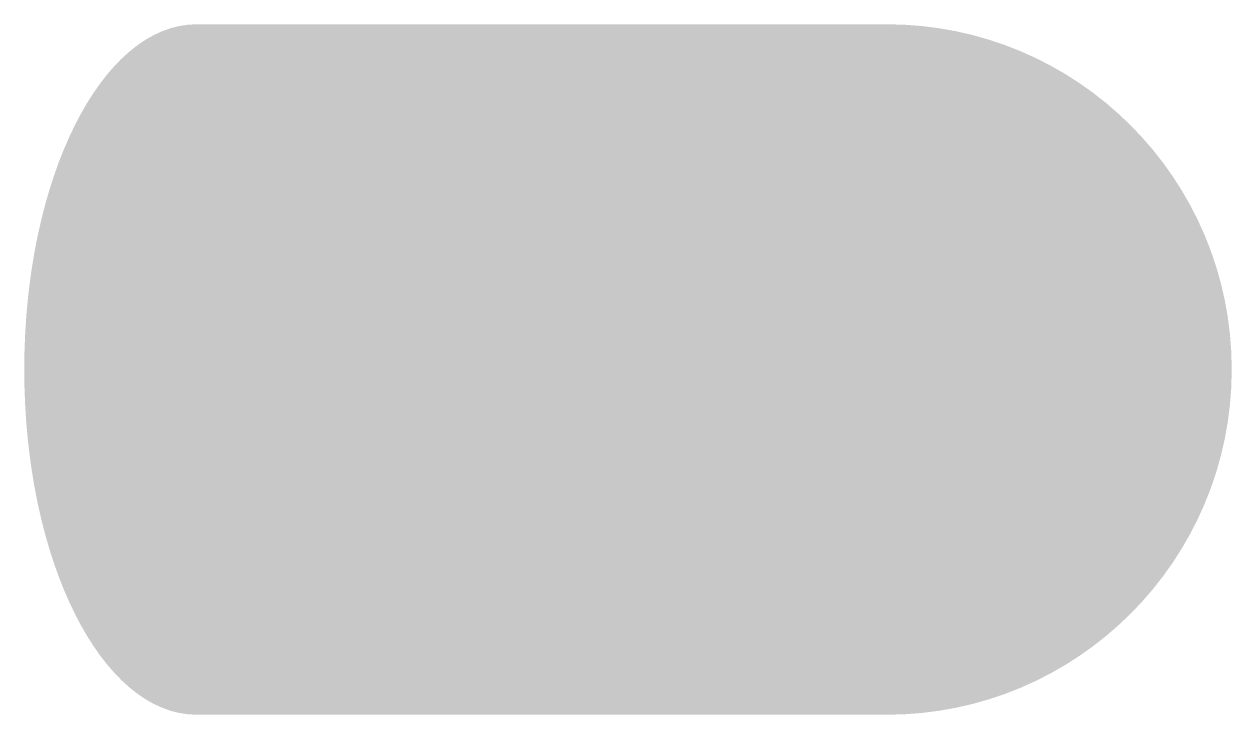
# Model space of a CAD drawing. Header units: millimetres. Extents: x -1001 to 6001, y -1 to 4001.
import ezdxf

# ---------------------------------------------------------------- set-up
doc = ezdxf.new("R2010")
doc.units = ezdxf.units.MM
doc.layers.add('A-FLOR-FILL', color=7, linetype='Continuous')

msp = doc.modelspace()

# ---------------------------------------------------------------- hatches: boundary and pattern name
at = {"layer": 'A-FLOR-FILL'}
h = msp.add_hatch(color=7, dxfattribs=at)
edge = h.paths.add_edge_path()
edge.add_line((0, 0), (4000, 0))
edge.add_arc((4000, 2000), 2000, 270, 90)
edge.add_line((4000, 4000), (0, 4000))
edge.add_ellipse((0, 2000), major_axis=(0, 2000), ratio=0.5, start_angle=0, end_angle=180)

doc.saveas('drawing.dxf')
